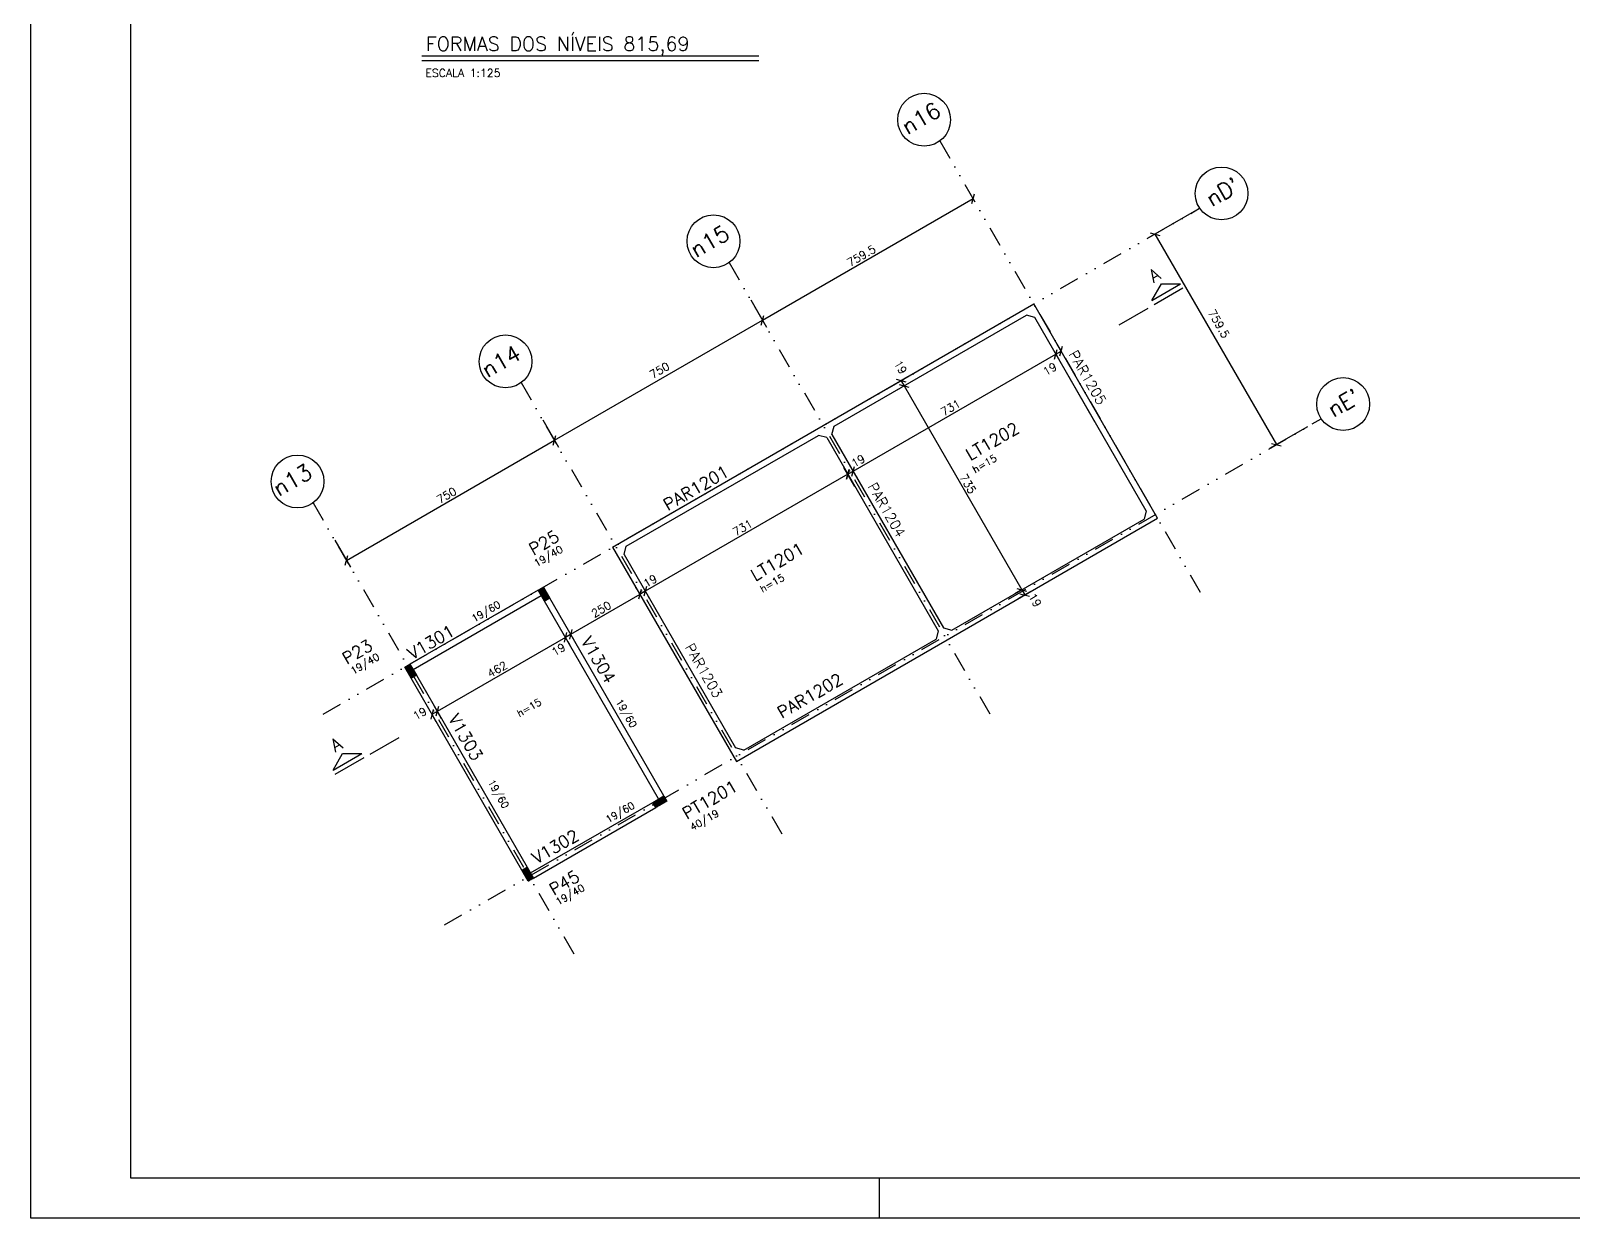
# Model space of a CAD drawing. Extents: x 569026 to 582176, y -496 to 6929.
# Drawn here: x 569026 to 573843, y -496 to 3212 of the extents above; entities that cross this region are included whole.
import ezdxf

# ---------------------------------------------------------------- set-up
doc = ezdxf.new("R2010")
doc.units = 0
doc.header["$LTSCALE"] = 125
doc.header["$MEASUREMENT"] = 0
doc.linetypes.add('DIVIDE', pattern=[1.25, 0.5, -0.25, 0, -0.25, 0, -0.25])
doc.layers.get('0').update_dxf_attribs({"linetype": 'CONTINUOUS'})
for name, color, linetype in [('205', 14, 'DIVIDE'), ('216', 7, 'CONTINUOUS'), ('220', 4, 'CONTINUOUS'), ('221', 5, 'CONTINUOUS'), ('222', 6, 'CONTINUOUS'), ('226', 10, 'CONTINUOUS'), ('228', 14, 'CONTINUOUS'), ('233', 230, 'CONTINUOUS'), ('238', 11, 'CONTINUOUS'), ('239', 4, 'CONTINUOUS'), ('250', 5, 'CONTINUOUS')]:
    doc.layers.add(name, color=color, linetype=linetype)
doc.styles.get("Standard").update_dxf_attribs({"font": 'ROMANS.SHX'})

# ---------------------------------------------------------------- blocks, each defined once
blk = doc.blocks.new('_H51')
for p, q in [((110735.524272, 1687.5), (110739.652287, 1687.5)), ((110722.533891, 1680), (110743.982414, 1680)), ((110724.208168, 1676.25), (110746.147478, 1676.25)), ((110726.373231, 1672.5), (110748.312541, 1672.5)), ((110728.538295, 1668.75), (110750.477605, 1668.75)), ((110729.029081, 1683.75), (110741.817351, 1683.75)), ((110730.703358, 1665), (110752.642668, 1665)), ((110732.868422, 1661.25), (110754.807732, 1661.25)), ((110735.033485, 1657.5), (110756.972795, 1657.5)), ((110737.198549, 1653.75), (110757.067557, 1653.75)), ((110739.363612, 1650), (110750.572367, 1650)), ((110741.528676, 1646.25), (110744.077176, 1646.25))]:
    blk.add_line(p, q)
blk = doc.blocks.new('_H52')
for p, q in [((111151.216466, 1927.5), (111156.505222, 1927.5)), ((111138.896039, 1920), (111160.835349, 1920)), ((111141.061102, 1916.25), (111163.000413, 1916.25)), ((111143.226166, 1912.5), (111165.165476, 1912.5)), ((111144.721275, 1923.75), (111158.670286, 1923.75)), ((111145.39123, 1908.75), (111167.33054, 1908.75)), ((111147.556293, 1905), (111169.495603, 1905)), ((111149.721357, 1901.25), (111171.660667, 1901.25)), ((111151.88642, 1897.5), (111173.82573, 1897.5)), ((111154.051484, 1893.75), (111172.759751, 1893.75)), ((111156.216547, 1890), (111166.264561, 1890)), ((111158.381611, 1886.25), (111159.76937, 1886.25))]:
    blk.add_line(p, q)
blk = doc.blocks.new('_H53')
for p, q in [((111497.842763, 1256.25), (111532.577361, 1256.25)), ((111500.007826, 1252.5), (111526.082171, 1252.5)), ((111501.072552, 1260), (111539.072552, 1260)), ((111507.567742, 1263.75), (111539.700657, 1263.75)), ((111514.062933, 1267.5), (111537.535594, 1267.5)), ((111520.558123, 1271.25), (111535.37053, 1271.25)), ((111527.053314, 1275), (111533.205467, 1275)), ((111502.17289, 1248.75), (111519.58698, 1248.75)), ((111504.337953, 1245), (111513.09179, 1245)), ((111506.503017, 1241.25), (111506.596599, 1241.25))]:
    blk.add_line(p, q)
blk = doc.blocks.new('_H54')
for p, q in [((111088.846692, 1046.25), (111109.878147, 1046.25)), ((111090.103901, 1042.5), (111112.043211, 1042.5)), ((111092.268964, 1038.75), (111114.208274, 1038.75)), ((111094.434028, 1035), (111116.373338, 1035)), ((111095.341882, 1050), (111107.713084, 1050)), ((111096.599091, 1031.25), (111118.538401, 1031.25)), ((111098.764155, 1027.5), (111120.703465, 1027.5)), ((111100.929218, 1023.75), (111122.868528, 1023.75)), ((111101.837073, 1053.75), (111105.54802, 1053.75)), ((111103.094282, 1020), (111123.380358, 1020)), ((111105.259345, 1016.25), (111116.885167, 1016.25)), ((111107.424409, 1012.5), (111110.389977, 1012.5))]:
    blk.add_line(p, q)

msp = doc.modelspace()

# ---------------------------------------------------------------- linework, layer by layer
for p, q in [((569025.9, -496.1), (569025.9, 6928.9)), ((571675.9, -496.1), (571675.9, -371.1)), ((571675.9, -496.1), (571675.9, -371.1)), ((582175.9, -496.1), (569025.9, -496.1))]:
    msp.add_line(p, q)
at = {"layer": '205'}
for p, q in [((571864.8, 2867.9), (572692.7, 1433.8)), ((569938.6, 1077.3), (572676.3, 2658)), ((571207, 2488.1), (572035, 1054.1)), ((570557.5, 2113.1), (571385.4, 679.1)), ((570318.3, 419.6), (573056.1, 2000.2)), ((569908, 1738.1), (570735.9, 304.1))]:
    msp.add_line(p, q, dxfattribs=at)
at = {"layer": '216'}
for p, q in [((571964.7, 2672.7), (571972.8, 2702.8)), ((572521.4, 2581.3), (572551.6, 2573.2)), ((572521.4, 2581.3), (572551.6, 2573.2)), ((571307, 2292.9), (571315, 2323.1)), ((571307, 2292.9), (571315, 2323.1)), ((572223.2, 2186.9), (572231.3, 2217.1)), ((572223.2, 2186.9), (572231.3, 2217.1)), ((572223.2, 2186.9), (572231.3, 2217.1)), ((572239.7, 2196.4), (572247.8, 2226.6)), ((572239.7, 2196.4), (572247.8, 2226.6)), ((571728.4, 2123.5), (571758.6, 2115.4)), ((571737.9, 2107), (571768.1, 2098.9)), ((571737.9, 2107), (571768.1, 2098.9)), ((570657.4, 1917.9), (570665.5, 1948.1)), ((570657.4, 1917.9), (570665.5, 1948.1)), ((572901.2, 1923.6), (572931.3, 1915.5)), ((572901.2, 1923.6), (572931.3, 1915.5)), ((571573.7, 1811.9), (571581.8, 1842.1)), ((571573.7, 1811.9), (571581.8, 1842.1)), ((571581.8, 1842.1), (571573.7, 1811.9)), ((571590.2, 1821.4), (571598.2, 1851.6)), ((571590.2, 1821.4), (571598.2, 1851.6)), ((570007.9, 1542.9), (570016, 1573.1)), ((570007.9, 1542.9), (570016, 1573.1)), ((570932.3, 1467.1), (570924.2, 1436.9)), ((570932.3, 1467.1), (570924.2, 1436.9)), ((570948.7, 1476.6), (570940.6, 1446.4)), ((570948.7, 1476.6), (570940.6, 1446.4)), ((572105.4, 1470.5), (572135.6, 1462.4)), ((572105.4, 1470.5), (572135.6, 1462.4)), ((572114.9, 1454), (572145.1, 1445.9)), ((570699.3, 1332.6), (570691.2, 1302.4)), ((570699.3, 1332.6), (570691.2, 1302.4)), ((570715.8, 1342.1), (570707.7, 1311.9)), ((570715.8, 1342.1), (570707.7, 1311.9)), ((570282.7, 1092.1), (570274.7, 1061.9)), ((570299.2, 1101.6), (570291.1, 1071.4)), ((570299.2, 1101.6), (570291.1, 1071.4)), ((570299.2, 1101.6), (570291.1, 1071.4))]:
    msp.add_line(p, q, dxfattribs=at)
at = {"layer": '220'}
for points in [[(570630.1, 1430.4), (570610.1, 1465), (570626.5, 1474.5), (570646.5, 1439.9), (570630.1, 1430.4)], [(570213.5, 1189.9), (570193.5, 1224.5), (570210, 1234), (570230, 1199.4), (570213.5, 1189.9)], [(570968.4, 802.4), (571003, 822.4), (571012.5, 806), (570977.9, 786), (570968.4, 802.4)], [(570579.5, 556), (570559.5, 590.6), (570576, 600.1), (570596, 565.5), (570579.5, 556)]]:
    msp.add_lwpolyline(points, dxfattribs=at)
at = {"layer": '221'}
msp.add_line((570247.1, 3118.9), (571299.9, 3118.9), dxfattribs=at)
for centre in [(571815.7, 2934.3), (572744.8, 2704.1), (571158, 2554.5), (570508.5, 2179.5), (573124.5, 2046.4), (569858.9, 1804.5)]:
    msp.add_circle(centre, 82.5, dxfattribs=at)
at = {"layer": '222'}
for p, q in [((569338.4, -371.1), (569338.4, 6803.9)), ((570247.1, 3133.9), (571299.9, 3133.9)), ((582050.9, -371.1), (569338.4, -371.1))]:
    msp.add_line(p, q, dxfattribs=at)
at = {"layer": '226'}
for p, q in [((572527, 2369.5), (572557, 2421.5)), ((572527, 2369.5), (572617, 2421.5)), ((572557, 2421.5), (572617, 2421.5)), ((569969.6, 902.8), (569999.6, 954.7)), ((569969.6, 902.8), (570059.6, 954.7)), ((569999.6, 954.7), (570059.6, 954.7))]:
    msp.add_line(p, q, dxfattribs=at)
at = {"layer": '228'}
for p, q in [((572534.2, 2357.1), (572624.2, 2409.1)), ((572425, 2294.1), (572515, 2346.1)), ((570085.9, 953.4), (570175.9, 1005.4)), ((569976.7, 890.4), (570066.7, 942.3))]:
    msp.add_line(p, q, dxfattribs=at)
at = {"layer": '238'}
for p, q in [((570610.1, 1465), (570210, 1234)), ((570219.5, 1217.6), (570619.6, 1448.6)), ((570986.6, 812.9), (570610.1, 1465)), ((571003, 822.4), (570626.5, 1474.5)), ((570559.5, 590.6), (570213.5, 1189.9)), ((570230, 1199.4), (570576, 600.1)), ((570832.6, 1079.7), (570832.6, 1079.7)), ((570832.6, 1079.7), (570832.6, 1079.7)), ((570586.5, 581.9), (570968.4, 802.4)), ((570596, 565.5), (570977.9, 786))]:
    msp.add_line(p, q, dxfattribs=at)
at = {"layer": '239'}
for p, q in [((571500.8, 1979.3), (572158.5, 2359)), ((571535, 1977.1), (572135.1, 2323.6)), ((572161.1, 2316.6), (572135.1, 2323.6)), ((572545, 1689.6), (572158.5, 2359)), ((572509.6, 1713), (572161.1, 2316.6)), ((570843, 1599.5), (571500.8, 1979.3)), ((571528, 1951.1), (571535, 1977.1)), ((570885.4, 1602.1), (571485.6, 1948.6)), ((571511.6, 1941.6), (571485.6, 1948.6)), ((571511.6, 1941.6), (571860.1, 1338)), ((571528, 1951.1), (571876.5, 1347.5)), ((571887.3, 1309.9), (572545, 1689.6)), ((571902.5, 1340.6), (572502.6, 1687.1)), ((572509.6, 1713), (572502.6, 1687.1)), ((570843, 1599.5), (571229.5, 930.1)), ((570878.5, 1576.1), (570885.4, 1602.1)), ((570878.5, 1576.1), (571227, 972.5)), ((571229.5, 930.1), (571887.3, 1309.9)), ((571252.9, 965.6), (571853.1, 1312.1)), ((571860.1, 1338), (571853.1, 1312.1)), ((571876.5, 1347.5), (571902.5, 1340.6)), ((571252.9, 965.6), (571227, 972.5))]:
    msp.add_line(p, q, dxfattribs=at)
at = {"layer": '250'}
for p, q in [((571311, 2308), (571968.7, 2687.8)), ((572666, 2652), (572514.8, 2564.8)), ((572536.5, 2577.3), (572916.2, 1919.5)), ((571274.3, 2371.6), (571323.5, 2286.4)), ((570661.5, 1933), (571311, 2308)), ((572240.2, 2217.5), (572231.2, 2233.1)), ((571594.2, 1836.5), (572227.3, 2202)), ((572225.7, 2204.7), (572239.8, 2180.3)), ((572227.3, 2202), (572243.7, 2211.5)), ((571750.6, 2123.5), (571765.1, 2131.9)), ((572349.2, 1990.8), (572264.4, 2137.6)), ((571736.3, 2093.3), (571731.3, 2090.5)), ((571743.5, 2119.4), (571753, 2103)), ((571753, 2103), (572120.5, 1466.4)), ((570624.8, 1996.6), (570674, 1911.4)), ((573013.3, 1975.6), (572894.6, 1907)), ((570012, 1558), (570661.5, 1933)), ((571585.6, 1813.4), (571565.2, 1848.6)), ((571599.6, 1789.2), (571565.2, 1848.6)), ((571577.7, 1827), (571594.2, 1836.5)), ((571577.7, 1827), (570944.7, 1461.5)), ((571603.6, 1820.3), (571606.7, 1814.8)), ((569975.3, 1621.6), (570024.5, 1536.4)), ((570928.2, 1452), (570711.7, 1327)), ((570918.4, 1468.9), (570915.7, 1473.6)), ((570944.7, 1461.5), (570928.2, 1452)), ((570950.5, 1451.4), (570957.2, 1439.8)), ((572121.5, 1467), (572098.8, 1453.9)), ((572147.2, 1459.9), (572108.3, 1437.5)), ((572120.5, 1466.4), (572130, 1450)), ((570695.3, 1317.5), (570295.2, 1086.5)), ((570711.7, 1327), (570695.3, 1317.5)), ((570703.4, 1303.5), (570707.8, 1295.8)), ((570717.1, 1317.6), (570724.2, 1305.3)), ((570295.2, 1086.5), (570278.7, 1077)), ((570280.6, 1073.7), (570291.2, 1055.3)), ((570283.6, 1106.5), (570307.7, 1064.8)), ((570297.7, 1082), (570307.7, 1064.8))]:
    msp.add_line(p, q, dxfattribs=at)

# ---------------------------------------------------------------- block references
for name in ['_H52', '_H51', '_H53', '_H54']:
    msp.add_blockref(name, (459471.4, -455.2), dxfattribs=at)

# ---------------------------------------------------------------- texts
at = {"layer": '216'}
msp.add_text('ESCALA 1:125', height=25, dxfattribs=at).set_placement((570258.1, 3067.8))
for s, height, rotation, p in [('759.5', 25, 30, (571584.2, 2474.4)), ('759.5', 25, 300, (572701.1, 2332.7)), ('750', 25, 30, (570967.8, 2124.9)), ('19', 25, 300, (571720.8, 2173.7)), ('19', 25, 30, (572196.4, 2134.2)), ('731', 25, 30, (571876.7, 2008.2)), ('19', 25, 30, (571597.7, 1847.2)), ('h=15', 22.5, 30, (571974.7, 1829.8)), ('750', 25, 30, (570302.7, 1734.5)), ('735', 25, 300, (571925.7, 1818.7)), ('731', 25, 30, (571227.1, 1633.2)), ('19/40', 22.5, 30, (570605.1, 1537)), ('19', 25, 30, (570948.1, 1472.2)), ('h=15', 22.5, 30, (571311.2, 1456.6)), ('19', 25, 300, (572140.6, 1446.5)), ('19/60', 22.5, 30, (570410.2, 1364.4)), ('250', 25, 30, (570785.9, 1378.5)), ('19/40', 22.5, 30, (570032.4, 1201)), ('19', 25, 30, (570661.2, 1258.2)), ('462', 25, 30, (570461.2, 1191)), ('h=15', 22.5, 30, (570552.2, 1068)), ('19/60', 22.5, 300, (570851.4, 1117.5)), ('19', 25, 30, (570228.6, 1058.3)), ('19/60', 22.5, 300, (570452.1, 865.9)), ('19/60', 22.5, 30, (570829.1, 737)), ('40/19', 22.5, 30, (571092.4, 712.6)), ('19/40', 22.5, 30, (570672.9, 479.8))]:
    msp.add_text(s, height=height, rotation=rotation, dxfattribs=at).set_placement(p)
at = {"layer": '220'}
for s, height, rotation, p in [('n16', 50, 30, (571763.9, 2885.8)), ("nD'", 50, 30, (572714.1, 2660.6)), ('n15', 50, 30, (571104, 2501.7)), ('n14', 50, 30, (570452.3, 2126.7)), ('PAR1205', 31.25, 300, (572265.8, 2202.5)), ("nE'", 50, 30, (573093.9, 2002.8)), ('LT1202', 37.5, 30, (571959.1, 1868.8)), ('n13', 50, 30, (569800.6, 1756.1)), ('PAR1201', 37.5, 30, (571015.4, 1712)), ('PAR1204', 31.25, 300, (571638.5, 1789.3)), ('P25', 37.5, 30, (570595.4, 1572.7)), ('LT1201', 37.5, 30, (571287.7, 1492.4)), ('V1301', 37.5, 30, (570216.8, 1247.5)), ('P23', 37.5, 30, (570012, 1232)), ('V1304', 37.5, 300, (570743, 1306)), ('PAR1203', 31.25, 300, (571067.4, 1287.5)), ('PAR1202', 37.5, 30, (571371.3, 1063.1)), ('V1303', 37.5, 300, (570328, 1064.6)), ('PT1201', 37.5, 30, (571074, 747.5)), ('V1302', 37.5, 30, (570605.2, 609.1)), ('P45', 37.5, 30, (570658.5, 510.7))]:
    msp.add_text(s, height=height, rotation=rotation, dxfattribs=at).set_placement(p)
at = {"layer": '222'}
msp.add_text('FORMAS DOS NÍVEIS 815,69 ', height=43.75, dxfattribs=at).set_placement((570259.6, 3148.9))
at = {"layer": '233'}
for p in [(572531.3, 2424), (569975.6, 958.3)]:
    msp.add_text('A', height=40, rotation=30, dxfattribs=at).set_placement(p)

doc.saveas('drawing.dxf')
